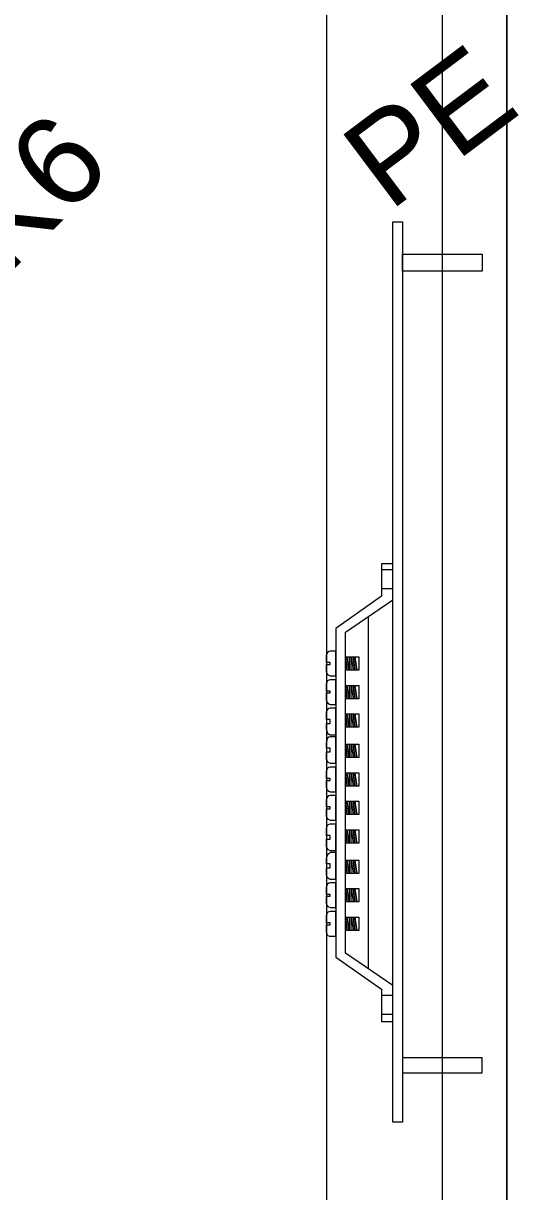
# Model space of a CAD drawing. Header units: millimetres. Extents: x 1004 to 59588, y 686 to 38112.
# Drawn here: x 17937.5 to 18090.8, y 11833.2 to 12195 of the extents above; entities that cross this region are included whole.
import ezdxf

# ---------------------------------------------------------------- set-up
doc = ezdxf.new("R2010")
doc.units = ezdxf.units.MM
doc.layers.add('PDF4_Geometry', color=7, linetype='Continuous')
doc.layers.add('PDF4_Text', color=7, linetype='Continuous')
doc.styles.add('PDF Arial', font='arial.ttf')

msp = doc.modelspace()

# ---------------------------------------------------------------- linework, layer by layer
at = {"layer": 'PDF4_Geometry', "lineweight": 0}
for points in [[(17243.05, 11239.42), (18087.16, 11239.42), (18087.16, 11339.42), (18087.16, 13234.71), (17243.05, 13234.71), (17243.05, 11339.42), (17243.05, 13234.71), (18087.16, 13234.71), (18087.16, 11339.42), (17243.05, 11339.42), (18087.16, 11339.42), (17243.05, 11339.42), (17243.05, 11239.42), (17243.05, 11339.42)], [(18048.34, 12025.89), (18051.87, 12025.89)], [(18048.34, 12020.01), (18051.87, 12020.01)], [(18044.22, 12011.18), (18044.22, 11902.36)], [(18032.46, 11992.95), (18034.22, 11992.95), (18034.22, 12000.59), (18032.46, 12000.59)], [(18031.28, 11994.12), (18031.28, 11996.48), (18032.46, 11996.48), (18032.46, 11997.07), (18031.28, 11997.07), (18031.28, 11999.42)], [(18037.16, 11998.83), (18037.75, 11994.71), (18037.16, 11998.83), (18041.28, 11998.83), (18041.28, 11994.71), (18037.16, 11994.71)], [(18038.34, 11998.83), (18038.34, 11994.71), (18037.75, 11998.83)], [(18038.93, 11994.71), (18038.93, 11998.83), (18039.52, 11994.71)], [(18033.05, 11992.95), (18033.05, 11992.95)], [(18031.28, 11985.3), (18031.28, 11987.65), (18032.46, 11987.65), (18032.46, 11988.24), (18031.28, 11988.24), (18031.28, 11990.59)], [(18032.46, 11984.12), (18034.22, 11984.12), (18034.22, 11991.77), (18032.46, 11991.77)], [(18037.16, 11990.01), (18037.75, 11985.89), (18037.16, 11990.01), (18041.28, 11990.01), (18041.28, 11985.89), (18037.16, 11985.89)], [(18038.34, 11990.01), (18038.34, 11985.89), (18037.75, 11990.01)], [(18038.93, 11985.89), (18038.93, 11990.01), (18039.52, 11985.89)], [(18031.28, 11976.48), (18031.28, 11978.24), (18032.46, 11978.24), (18032.46, 11979.42), (18031.28, 11979.42), (18031.28, 11981.77)], [(18032.46, 11974.71), (18034.22, 11974.71), (18034.22, 11982.95), (18032.46, 11982.95)], [(18033.05, 11984.12), (18033.05, 11984.12)], [(18037.16, 11981.18), (18037.75, 11977.07), (18037.16, 11981.18), (18041.28, 11981.18), (18041.28, 11977.07), (18037.16, 11977.07)], [(18038.34, 11981.18), (18038.34, 11977.07), (18037.75, 11981.18)], [(18038.93, 11977.07), (18038.93, 11981.18), (18039.52, 11977.07)], [(18033.05, 11974.71), (18033.05, 11974.71)], [(18031.28, 11967.07), (18031.28, 11969.42), (18032.46, 11969.42), (18032.46, 11970.59), (18031.28, 11970.59), (18031.28, 11972.36)], [(18032.46, 11965.89), (18034.22, 11965.89), (18034.22, 11974.12), (18032.46, 11974.12)], [(18037.16, 11971.77), (18037.75, 11967.65), (18037.16, 11971.77), (18041.28, 11971.77), (18041.28, 11967.65), (18037.16, 11967.65)], [(18038.34, 11971.77), (18038.34, 11967.65), (18037.75, 11971.77)], [(18038.93, 11967.65), (18038.93, 11971.77), (18039.52, 11967.65)], [(18032.46, 11957.07), (18034.22, 11957.07), (18034.22, 11964.71), (18032.46, 11964.71)], [(18033.05, 11965.89), (18033.05, 11965.89)], [(18031.28, 11958.24), (18031.28, 11960.59), (18032.46, 11960.59), (18032.46, 11961.18), (18031.28, 11961.18), (18031.28, 11963.54)], [(18037.16, 11962.95), (18037.75, 11958.83), (18037.16, 11962.95), (18041.28, 11962.95), (18041.28, 11958.83), (18037.16, 11958.83)], [(18038.34, 11962.95), (18038.34, 11958.83), (18037.75, 11962.95)], [(18038.93, 11958.83), (18038.93, 11962.95), (18039.52, 11958.83)], [(18033.05, 11957.07), (18033.05, 11957.07)], [(18031.28, 11949.42), (18031.28, 11951.77), (18032.46, 11951.77), (18032.46, 11952.36), (18031.28, 11952.36), (18031.28, 11954.71)], [(18032.46, 11948.24), (18034.22, 11948.24), (18034.22, 11955.89), (18032.46, 11955.89)], [(18037.16, 11954.12), (18037.75, 11950.01), (18037.16, 11954.12), (18041.28, 11954.12), (18041.28, 11950.01), (18037.16, 11950.01)], [(18038.34, 11954.12), (18038.34, 11950.01), (18037.75, 11954.12)], [(18038.93, 11950.01), (18038.93, 11954.12), (18039.52, 11950.01)], [(18031.28, 11940.01), (18031.28, 11942.36), (18032.46, 11942.36), (18032.46, 11943.54), (18031.28, 11943.54), (18031.28, 11945.89)], [(18032.46, 11938.83), (18034.22, 11938.83), (18034.22, 11947.07), (18032.46, 11947.07)], [(18033.05, 11948.24), (18033.05, 11948.24)], [(18037.16, 11945.3), (18037.75, 11941.18), (18037.16, 11945.3), (18041.28, 11945.3), (18041.28, 11941.18), (18037.16, 11941.18)], [(18038.34, 11945.3), (18038.34, 11941.18), (18037.75, 11945.3)], [(18038.93, 11941.18), (18038.93, 11945.3), (18039.52, 11941.18)], [(18033.05, 11938.83), (18033.05, 11938.83)], [(18031.28, 11931.18), (18031.28, 11933.54), (18032.46, 11933.54), (18032.46, 11934.71), (18031.28, 11934.71), (18031.28, 11936.48)], [(18032.46, 11930.01), (18034.22, 11930.01), (18034.22, 11938.24), (18032.46, 11938.24)], [(18037.16, 11935.89), (18037.75, 11931.77), (18037.16, 11935.89), (18041.28, 11935.89), (18041.28, 11931.77), (18037.16, 11931.77)], [(18038.34, 11935.89), (18038.34, 11931.77), (18037.75, 11935.89)], [(18038.93, 11931.77), (18038.93, 11935.89), (18039.52, 11931.77)], [(18031.28, 11922.36), (18031.28, 11924.71), (18032.46, 11924.71), (18032.46, 11925.3), (18031.28, 11925.3), (18031.28, 11927.65)], [(18032.46, 11921.18), (18034.22, 11921.18), (18034.22, 11928.83), (18032.46, 11928.83)], [(18033.05, 11930.01), (18033.05, 11930.01)], [(18037.16, 11927.07), (18037.75, 11922.95), (18037.16, 11927.07), (18041.28, 11927.07), (18041.28, 11922.95), (18037.16, 11922.95)], [(18038.34, 11927.07), (18038.34, 11922.95), (18037.75, 11927.07)], [(18038.93, 11922.95), (18038.93, 11927.07), (18039.52, 11922.95)], [(18033.05, 11921.18), (18033.05, 11921.18)], [(18031.28, 11913.54), (18031.28, 11915.89), (18032.46, 11915.89), (18032.46, 11916.48), (18031.28, 11916.48), (18031.28, 11918.83)], [(18032.46, 11912.36), (18034.22, 11912.36), (18034.22, 11920.01), (18032.46, 11920.01)], [(18037.16, 11918.24), (18037.75, 11914.12), (18037.16, 11918.24), (18041.28, 11918.24), (18041.28, 11914.12), (18037.16, 11914.12)], [(18038.34, 11918.24), (18038.34, 11914.12), (18037.75, 11918.24)], [(18038.93, 11914.12), (18038.93, 11918.24), (18039.52, 11914.12)], [(18033.05, 11912.36), (18033.05, 11912.36)], [(18048.34, 11894.12), (18051.87, 11894.12)], [(18048.34, 11888.24), (18051.87, 11888.24)]]:
    msp.add_lwpolyline(points, dxfattribs=at)
for points in [[(17263.05, 11359.42), (18067.16, 11359.42), (18067.16, 13215.3), (17263.05, 13215.3)], [(18031.28, 13182.95), (18031.28, 11387.07), (17293.05, 11387.07), (17293.05, 13182.95)], [(18051.87, 11885.89), (18051.87, 11897.07), (18037.16, 11907.07), (18037.16, 12006.48), (18051.87, 12016.48), (18051.87, 12027.65), (18048.34, 12027.65), (18048.34, 12017.65), (18034.22, 12007.65), (18034.22, 11905.89), (18048.34, 11895.89), (18048.34, 11885.89)], [(18039.52, 11998.83), (18040.11, 11994.71)], [(18040.11, 11998.83), (18040.69, 11994.71)], [(18039.52, 11990.01), (18040.11, 11985.89)], [(18040.11, 11990.01), (18040.69, 11985.89)], [(18039.52, 11981.18), (18040.11, 11977.07)], [(18040.11, 11981.18), (18040.69, 11977.07)], [(18039.52, 11971.77), (18040.11, 11967.65)], [(18040.11, 11971.77), (18040.69, 11967.65)], [(18039.52, 11962.95), (18040.11, 11958.83)], [(18040.11, 11962.95), (18040.69, 11958.83)], [(18039.52, 11954.12), (18040.11, 11950.01)], [(18040.11, 11954.12), (18040.69, 11950.01)], [(18039.52, 11945.3), (18040.11, 11941.18)], [(18040.11, 11945.3), (18040.69, 11941.18)], [(18039.52, 11935.89), (18040.11, 11931.77)], [(18040.11, 11935.89), (18040.69, 11931.77)], [(18039.52, 11927.07), (18040.11, 11922.95)], [(18040.11, 11927.07), (18040.69, 11922.95)], [(18039.52, 11918.24), (18040.11, 11914.12)], [(18040.11, 11918.24), (18040.69, 11914.12)]]:
    msp.add_lwpolyline(points, close=True, dxfattribs=at)
at = {"layer": 'PDF4_Geometry', "lineweight": 18}
for points in [[(18054.81, 12133.54), (18054.81, 11854.71), (18051.87, 11854.71), (18051.87, 12133.54)], [(18054.81, 12118.24), (18054.81, 12123.54), (18079.52, 12123.54), (18079.52, 12118.24)], [(18054.81, 11870.01), (18079.52, 11870.01), (18079.52, 11874.71), (18054.81, 11874.71)]]:
    msp.add_lwpolyline(points, close=True, dxfattribs=at)
for points in [[(18054.81, 11874.71), (18054.81, 11870.01)], [(18054.81, 11864.71), (18054.81, 11854.71)], [(18079.52, 11854.71), (18079.52, 11854.71)], [(18079.52, 11854.71), (18079.52, 11854.71)]]:
    msp.add_lwpolyline(points, dxfattribs=at)
at = {"layer": 'PDF4_Geometry', "lineweight": 0}
for points in [[(18032.46, 12000.59), (18031.87, 12000.59), (18031.28, 12000.01), (18031.28, 11999.42)], [(18031.28, 11994.12), (18031.28, 11993.54), (18031.87, 11992.95), (18033.05, 11992.95)], [(18032.46, 11991.77), (18031.87, 11991.77), (18031.28, 11991.18), (18031.28, 11990.59)], [(18031.28, 11985.3), (18031.28, 11984.71), (18031.87, 11984.12), (18033.05, 11984.12)], [(18032.46, 11982.95), (18031.87, 11982.95), (18031.28, 11982.36), (18031.28, 11981.77)], [(18031.28, 11976.48), (18031.28, 11975.3), (18031.87, 11974.71), (18033.05, 11974.71)], [(18032.46, 11974.12), (18031.87, 11974.12), (18031.28, 11973.54), (18031.28, 11972.36)], [(18031.28, 11967.07), (18031.28, 11966.48), (18031.87, 11965.89), (18033.05, 11965.89)], [(18032.46, 11964.71), (18031.87, 11964.71), (18031.28, 11964.12), (18031.28, 11963.54)], [(18031.28, 11958.24), (18031.28, 11957.65), (18031.87, 11957.07), (18033.05, 11957.07)], [(18032.46, 11955.89), (18031.87, 11955.89), (18031.28, 11955.3), (18031.28, 11954.71)], [(18031.28, 11949.42), (18031.28, 11948.83), (18031.87, 11948.24), (18033.05, 11948.24)], [(18032.46, 11947.07), (18031.87, 11947.07), (18031.28, 11946.48), (18031.28, 11945.89)], [(18031.28, 11940.01), (18031.28, 11939.42), (18031.87, 11938.83), (18033.05, 11938.83)], [(18032.46, 11938.24), (18031.87, 11937.65), (18031.28, 11937.65), (18031.28, 11936.48)], [(18031.28, 11931.18), (18031.28, 11930.59), (18031.87, 11930.01), (18033.05, 11930.01)], [(18032.46, 11928.83), (18031.87, 11928.83), (18031.28, 11928.24), (18031.28, 11927.65)], [(18031.28, 11922.36), (18031.28, 11921.77), (18031.87, 11921.18), (18033.05, 11921.18)], [(18032.46, 11920.01), (18031.87, 11920.01), (18031.28, 11919.42), (18031.28, 11918.83)], [(18031.28, 11913.54), (18031.28, 11912.36), (18031.87, 11912.36), (18033.05, 11912.36)]]:
    msp.add_open_spline(points, degree=3, dxfattribs=at)

# ---------------------------------------------------------------- texts
at = {"layer": 'PDF4_Text', "char_height": 27.791, "attachment_point": 7, "style": 'PDF Arial'}
for s, insert, rotation in [('PE', (18050.7, 12136.48), 36.9001), ('60K6', (17901.7, 12085.47), 45)]:
    msp.add_mtext(s, dxfattribs=dict(at, insert=insert, rotation=rotation))

doc.saveas('drawing.dxf')
